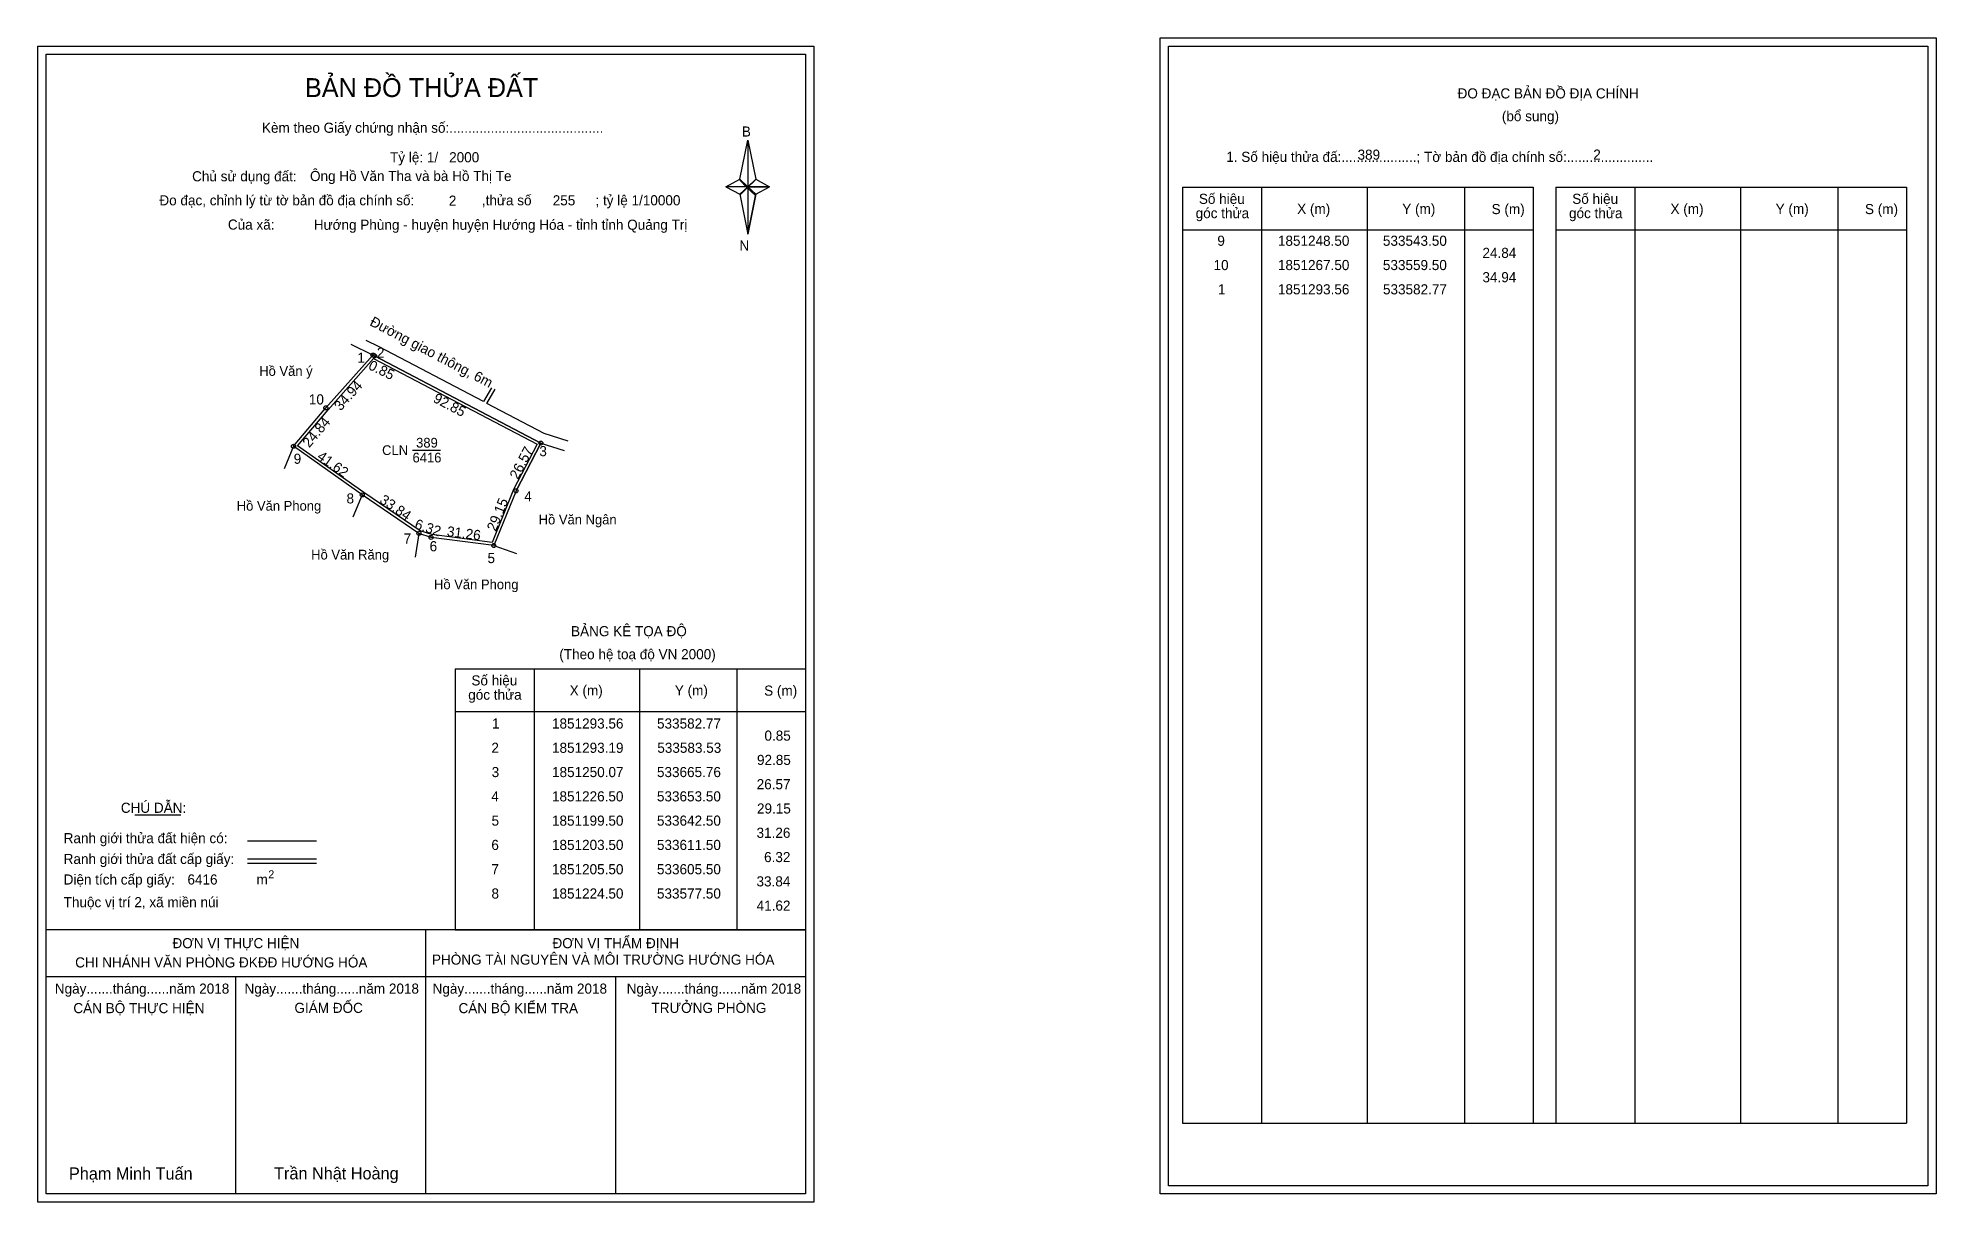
# Model space of a CAD drawing. Extents: x 533417 to 534355, y 1850875 to 1851450.
import ezdxf

# ---------------------------------------------------------------- set-up
doc = ezdxf.new("R2010")
doc.units = 0
for name, color, linetype in [('Level 1', 7, 'Continuous'), ('Level 10', 7, 'Continuous'), ('Level 11', 7, 'Continuous'), ('Level 13', 7, 'Continuous'), ('Level 27', 7, 'Continuous'), ('Level 3', 7, 'Continuous'), ('Level 49', 7, 'Continuous'), ('Level 53', 7, 'Continuous'), ('Level 55', 7, 'Continuous'), ('Level 6', 7, 'Continuous'), ('Level 60', 7, 'Continuous'), ('Level 63', 7, 'Continuous'), ('Level 9', 7, 'Continuous')]:
    doc.layers.add(name, color=color, linetype=linetype)

msp = doc.modelspace()

# ---------------------------------------------------------------- linework, layer by layer
at = {"layer": 'Level 1'}
for p, q in [((533421.22, 1851442.26), (533421.22, 1851442.26)), ((533975.87, 1851446.26), (533975.87, 1851446.26)), ((533764.07, 1851380.49), (533768, 1851399.77)), ((533768, 1851399.77), (533768, 1851376.72)), ((533768, 1851399.77), (533771.94, 1851380.49)), ((533757.18, 1851376.72), (533764.07, 1851380.49)), ((533764.07, 1851380.49), (533768, 1851376.72)), ((533767.71, 1851376.29), (533764.07, 1851380.05)), ((533768, 1851376.72), (533764.07, 1851373.04)), ((533767.71, 1851376.29), (533764.07, 1851372.6)), ((533764.07, 1851372.6), (533767.71, 1851376.29)), ((533771.64, 1851380.05), (533767.71, 1851376.29)), ((533767.71, 1851376.29), (533771.64, 1851380.05)), ((533771.64, 1851372.6), (533767.71, 1851376.29)), ((533771.94, 1851380.49), (533768, 1851376.72)), ((533768, 1851376.72), (533768, 1851353.32)), ((533768, 1851376.72), (533778.82, 1851376.72)), ((533768, 1851376.72), (533771.94, 1851373.04)), ((533771.94, 1851373.04), (533778.82, 1851376.72)), ((533982.93, 1851376.55), (534156.14, 1851376.55)), ((534022.11, 1850914.02), (534022.11, 1851376.55)), ((534074.26, 1850914.02), (534074.26, 1851376.55)), ((534122.2, 1851376.55), (534122.2, 1850914.02)), ((534156.14, 1851376.55), (534156.14, 1850914.02)), ((534167.45, 1851376.55), (534340.65, 1851376.55)), ((534206.63, 1850914.02), (534206.63, 1851376.55)), ((534258.77, 1850914.02), (534258.77, 1851376.55)), ((534306.72, 1851376.55), (534306.72, 1850914.02)), ((534340.65, 1851376.55), (534340.65, 1850914.02)), ((533764.07, 1851373.04), (533768, 1851353.32)), ((533771.94, 1851373.04), (533768, 1851353.32)), ((533982.93, 1851355.49), (534156.14, 1851355.49)), ((534167.45, 1851355.49), (534340.65, 1851355.49)), ((533623.41, 1851138.6), (533796.61, 1851138.6)), ((533662.59, 1851009.55), (533662.59, 1851138.6)), ((533714.73, 1851009.55), (533714.73, 1851138.6)), ((533762.68, 1851138.6), (533762.68, 1851009.55)), ((533623.41, 1851117.55), (533796.61, 1851117.55)), ((533465.06, 1851066.39), (533487.86, 1851066.39)), ((533520.79, 1851053.58), (533554.81, 1851053.58)), ((533520.79, 1851044.68), (533554.81, 1851044.68)), ((533520.79, 1851042.49), (533554.81, 1851042.49)), ((533634.88, 1851009.55), (533421.22, 1851009.55)), ((533796.61, 1851009.55), (533586.93, 1851009.55)), ((533608.92, 1850879.11), (533608.92, 1851009.55)), ((533623.41, 1851009.55), (533796.61, 1851009.55)), ((533796.62, 1850986.45), (533421.22, 1850986.45)), ((533515.07, 1850879.11), (533515.07, 1850986.45)), ((533702.77, 1850879.11), (533702.77, 1850986.45)), ((533982.93, 1850914.02), (534340.65, 1850914.02)), ((534351.27, 1850907.11), (534351.27, 1850907.11)), ((533796.61, 1850879.11), (533796.61, 1850879.11))]:
    msp.add_line(p, q, dxfattribs=at)
for points in [[(533764.07, 1851380.49), (533768, 1851399.77), (533768, 1851376.72)], [(533757.18, 1851376.72), (533764.07, 1851373.04), (533768, 1851376.72)], [(533768, 1851376.72), (533771.94, 1851380.49), (533778.82, 1851376.72)], [(533768, 1851376.72), (533768, 1851353.32), (533771.94, 1851373.04)]]:
    msp.add_lwpolyline(points, close=True, dxfattribs=at)
at = {"layer": 'Level 10'}
for p, q in [((533665.76, 1851250.07), (533583.53, 1851293.19)), ((533653.5, 1851226.5), (533665.76, 1851250.07))]:
    msp.add_line(p, q, dxfattribs=at)
for points in [[(533641.31, 1851277.47), (533637.35, 1851270.61), (533585.85, 1851297.62), (533579.47, 1851300.72)], [(533679.21, 1851251.11), (533667.45, 1851254.83), (533639.12, 1851269.68), (533643.16, 1851276.68)]]:
    msp.add_lwpolyline(points, dxfattribs=at)
for points in [[(533605.5, 1851205.5), (533577.5, 1851224.5), (533543.5, 1851248.5), (533559.5, 1851267.5), (533582.77, 1851293.56), (533583.53, 1851293.19), (533665.76, 1851250.07), (533653.5, 1851226.5), (533642.5, 1851199.5), (533611.5, 1851203.5)], [(533606.13, 1851206.77), (533578.3, 1851225.65), (533545.55, 1851248.76), (533560.56, 1851266.58), (533583.1, 1851291.83), (533663.87, 1851249.48), (533652.23, 1851227.09), (533641.61, 1851201.03), (533611.81, 1851204.87)]]:
    msp.add_lwpolyline(points, close=True, dxfattribs=at)
at = {"layer": 'Level 11'}
for centre in [(533582.77, 1851293.56), (533583.53, 1851293.19), (533559.5, 1851267.5), (533543.5, 1851248.5), (533665.76, 1851250.07), (533577.5, 1851224.5), (533653.5, 1851226.5), (533605.5, 1851205.5), (533605.5, 1851205.5), (533611.5, 1851203.5), (533642.5, 1851199.5)]:
    msp.add_circle(centre, 1, dxfattribs=at)
at = {"layer": 'Level 27'}
for p, q in [((533582.77, 1851293.56), (533571.95, 1851298.75)), ((533543.5, 1851248.5), (533538.96, 1851237.39)), ((533665.76, 1851250.07), (533677.21, 1851246.48)), ((533577.5, 1851224.5), (533572.77, 1851213.47)), ((533605.5, 1851205.5), (533603.63, 1851193.65)), ((533642.5, 1851199.5), (533653.8, 1851195.46))]:
    msp.add_line(p, q, dxfattribs=at)
at = {"layer": 'Level 3'}
for p, q in [((533982.93, 1851376.55), (533982.93, 1850914.02)), ((534167.45, 1851376.55), (534167.45, 1850914.02)), ((533623.41, 1851138.6), (533623.41, 1851009.55))]:
    msp.add_line(p, q, dxfattribs=at)
at = {"layer": 'Level 63'}
for points in [[(533971.87, 1851450.26), (534355.27, 1851450.26), (534355.27, 1850879.11), (533971.87, 1850879.11)], [(533417.22, 1851446.26), (533800.62, 1851446.26), (533800.62, 1850875.11), (533417.22, 1850875.11)], [(533421.22, 1851442.26), (533796.62, 1851442.26), (533796.62, 1850879.11), (533421.22, 1850879.11)], [(533975.87, 1851446.26), (534351.27, 1851446.26), (534351.27, 1850883.11), (533975.87, 1850883.11)]]:
    msp.add_lwpolyline(points, close=True, dxfattribs=at)
at = {"layer": 'Level 9'}
msp.add_line((533602.32, 1851246.6), (533616.24, 1851246.6), dxfattribs=at)

# ---------------------------------------------------------------- texts
at = {"layer": 'Level 1'}
for s, height, p in [('BẢN ĐỒ THỬA ĐẤT', 9.3313, (533549.15, 1851421.07)), ('ĐO ĐẠC BẢN ĐỒ ĐỊA CHÍNH', 5, (534118.82, 1851420.38)), ('(bổ sung)', 5, (534140.7, 1851409.14)), ('Kèm theo Giấy chứng nhận số:.........................................', 5, (533527.92, 1851403.41)), ('B', 5, (533765.09, 1851401.53)), ('1. Số hiệu thửa đấ:....................; Tờ bản đồ địa chính số:.......................', 5, (534004.48, 1851389.02)), ('Chủ sử dụng đất:', 5, (533493.4, 1851379.42)), ('Đo đạc, chỉnh lý từ tờ bản đồ địa chính số:                  ,thửa số                 ; tỷ lệ 1/10000', 5, (533477.23, 1851367.56)), ('góc thửa', 5, (533989.38, 1851361.22)), ('Số hiệu', 5, (533990.96, 1851368.28)), ('X (m)', 5, (534039.53, 1851363.33)), ('Y (m)', 5, (534091.48, 1851363.33)), ('S (m)', 5, (534135.64, 1851363.23)), ('góc thửa', 5, (534173.89, 1851361.22)), ('Số hiệu', 5, (534175.48, 1851368.28)), ('X (m)', 5, (534224.04, 1851363.33)), ('Y (m)', 5, (534276, 1851363.33)), ('S (m)', 5, (534320.15, 1851363.23)), ('Của xã:', 5, (533511.08, 1851355.56)), ('N', 5, (533763.89, 1851345.19)), ('BẢNG KÊ TỌA ĐỘ', 5, (533680.68, 1851154.66)), ('(Theo hệ toạ độ VN 2000)', 5, (533674.87, 1851143.29)), ('Số hiệu', 5, (533631.44, 1851130.34)), ('X (m)', 5, (533680, 1851125.39)), ('Y (m)', 5, (533731.96, 1851125.39)), ('góc thửa', 5, (533629.86, 1851123.28)), ('S (m)', 5, (533776.11, 1851125.29)), ('CHÚ DẪN:', 5, (533458.18, 1851067.4)), ('Ranh giới thửa đất hiện có:', 5, (533429.92, 1851052.4)), ('Ranh giới thửa đất cấp giấy:', 5, (533429.92, 1851042.12)), ('Diện tích cấp giấy:', 5, (533429.92, 1851031.96)), ('2', 4, (533531.02, 1851035.02)), ('m', 5, (533525.23, 1851032)), ('Thuộc vị trí 2, xã miền núi', 5, (533429.92, 1851020.76)), ('ĐƠN VỊ THỰC HIỆN', 5, (533483.69, 1851000.52)), ('ĐƠN VỊ THẨM ĐỊNH', 5, (533671.49, 1851000.52)), ('CHI NHÁNH VĂN PHÒNG ĐKĐĐ HƯỚNG HÓA', 5, (533435.6, 1850991)), ('PHÒNG TÀI NGUYÊN VÀ MÔI TRƯỜNG HƯỚNG HÓA', 5, (533611.94, 1850992.38)), ('Ngày.......tháng......năm 2018', 5, (533425.55, 1850978.05)), ('Ngày.......tháng......năm 2018', 5, (533519.3, 1850978.05)), ('Ngày.......tháng......năm 2018', 5, (533612.25, 1850978.05)), ('Ngày.......tháng......năm 2018', 5, (533708.16, 1850978.05)), ('CÁN BỘ THỰC HIỆN', 5, (533434.72, 1850968.42)), ('GIÁM ĐỐC', 5, (533543.98, 1850968.54)), ('CÁN BỘ KIỂM TRA', 5, (533625.06, 1850968.42)), ('TRƯỞNG PHÒNG', 5, (533720.44, 1850968.54)), ('Phạm Minh Tuấn', 6, (533432.54, 1850886.19)), ('Trần Nhật Hoàng', 6, (533533.92, 1850886.29))]:
    msp.add_text(s, height=height, dxfattribs=at).set_placement(p)
at = {"layer": 'Level 11'}
msp.add_text('Tỷ lệ: 1/', height=5, dxfattribs=at).set_placement((533591.23, 1851388.78))
at = {"layer": 'Level 13'}
for s, p in [('389', (533604.11, 1851247.88)), ('CLN', (533587.29, 1851244.2)), ('6416', (533602.33, 1851240.52))]:
    msp.add_text(s, height=4.8, dxfattribs=at).set_placement(p)
at = {"layer": 'Level 49'}
for s, rotation, p in [('Đường giao thông, 6m', 332.32826, (533580.79, 1851308.48)), ('0.85', 334.04123, (533580.11, 1851286.82)), ('34.94', 48.23708, (533566.82, 1851265.69)), ('92.85', 332.32826, (533612.11, 1851270.65)), ('24.84', 49.89909, (533551.28, 1851247.49)), ('41.62', 324.78241, (533554.76, 1851242.51)), ('26.57', 62.51868, (533654.45, 1851231.8)), ('33.84', 325.84031, (533585.63, 1851220.92)), ('29.15', 67.83365, (533643.47, 1851206.13)), ('6.32', 341.56505, (533603.02, 1851208.01)), ('31.26', 352.64762, (533619.1, 1851204.13))]:
    msp.add_text(s, height=5, rotation=rotation, dxfattribs=at).set_placement(p)
at = {"layer": 'Level 53'}
for s, p in [('9', (534000.08, 1851347.57)), ('1851248.50', (534030.02, 1851347.57)), ('533543.50', (534081.91, 1851347.57)), ('24.84', (534131.11, 1851341.57)), ('10', (533998.21, 1851335.57)), ('1851267.50', (534030.02, 1851335.57)), ('533559.50', (534081.91, 1851335.57)), ('1', (534000.38, 1851323.57)), ('1851293.56', (534030.03, 1851323.57)), ('533582.77', (534081.94, 1851323.57)), ('34.94', (534131.11, 1851329.57)), ('1', (533641.61, 1851109.05)), ('1851293.56', (533671.26, 1851109.05)), ('533582.77', (533723.17, 1851109.05)), ('0.85', (533776.26, 1851103.05)), ('2', (533641.31, 1851097.05)), ('1851293.19', (533671.27, 1851097.05)), ('533583.53', (533723.31, 1851097.05)), ('92.85', (533772.57, 1851091.05)), ('3', (533641.46, 1851085.05)), ('1851250.07', (533671.28, 1851085.05)), ('533665.76', (533723.14, 1851085.05)), ('26.57', (533772.41, 1851079.05)), ('4', (533641.28, 1851073.05)), ('1851226.50', (533671.25, 1851073.05)), ('533653.50', (533723.13, 1851073.05)), ('5', (533641.4, 1851061.05)), ('1851199.50', (533671.25, 1851061.05)), ('533642.50', (533723.13, 1851061.05)), ('29.15', (533772.57, 1851067.05)), ('31.26', (533772.36, 1851055.05)), ('6', (533641.29, 1851049.05)), ('1851203.50', (533671.25, 1851049.05)), ('533611.50', (533723.13, 1851049.05)), ('6.32', (533776.08, 1851043.05)), ('7', (533641.32, 1851037.05)), ('1851205.50', (533671.25, 1851037.05)), ('533605.50', (533723.13, 1851037.05)), ('8', (533641.36, 1851025.05)), ('1851224.50', (533671.25, 1851025.05)), ('533577.50', (533723.13, 1851025.05)), ('33.84', (533772.33, 1851031.05)), ('41.62', (533772.39, 1851019.05))]:
    msp.add_text(s, height=5, dxfattribs=at).set_placement(p)
at = {"layer": 'Level 55'}
for s, height, p in [('386', 0.22, (533582.53, 1851293.34)), ('386', 0.22, (533582.53, 1851293.34)), ('1', 0.8, (533582.55, 1851293.56)), ('0', 0.22, (533582.69, 1851293.34)), ('0', 0.22, (533582.69, 1851293.34)), ('2', 0.8, (533583.26, 1851293.19)), ('0', 0.22, (533583.45, 1851292.97)), ('0', 0.22, (533583.45, 1851292.97)), ('10', 0.8, (533558.93, 1851267.5)), ('386', 0.22, (533559.26, 1851267.28)), ('386', 0.22, (533559.26, 1851267.28)), ('386', 0.22, (533543.26, 1851248.28)), ('386', 0.22, (533543.26, 1851248.28)), ('9', 0.8, (533543.23, 1851248.5)), ('395', 0.22, (533543.27, 1851248.28)), ('393', 0.22, (533665.53, 1851249.85)), ('3', 0.8, (533665.51, 1851250.07)), ('0', 0.22, (533665.68, 1851249.85)), ('0', 0.22, (533665.68, 1851249.85)), ('396', 0.22, (533577.26, 1851224.28)), ('8', 0.8, (533577.24, 1851224.5)), ('395', 0.22, (533577.27, 1851224.28)), ('4', 0.8, (533653.22, 1851226.5)), ('393', 0.22, (533653.27, 1851226.28)), ('7', 0.8, (533605.23, 1851205.5)), ('399', 0.22, (533605.26, 1851205.28)), ('396', 0.22, (533605.26, 1851205.28)), ('399', 0.22, (533611.26, 1851203.28)), ('6', 0.8, (533611.23, 1851203.5)), ('399', 0.22, (533642.26, 1851199.28)), ('393', 0.22, (533642.27, 1851199.28)), ('5', 0.8, (533642.24, 1851199.5))]:
    msp.add_text(s, height=height, dxfattribs=at).set_placement(p)
at = {"layer": 'Level 6'}
for s, p in [('2000', (533620.43, 1851388.82)), ('389', (534069.38, 1851390.1)), ('2', (534185.87, 1851390.14)), ('Ông Hồ Văn Tha và bà Hồ Thị Te', (533551.67, 1851379.56)), ('2', (533620.27, 1851367.38)), ('255', (533671.62, 1851367.54)), (' Hướng Phùng - huyện huyện Hướng Hóa - tỉnh tỉnh Quảng Trị', (533551.69, 1851355.48)), ('6416', (533491.1, 1851031.97))]:
    msp.add_text(s, height=5, dxfattribs=at).set_placement(p)
at = {"layer": 'Level 60'}
for s, p in [('Hồ Văn ý', (533526.57, 1851283.31)), ('Hồ Văn Phong', (533515.46, 1851216.71)), ('Hồ Văn Ngân', (533664.67, 1851209.92)), ('Hồ Văn Răng', (533552.24, 1851192.56)), ('Hồ Văn Phong', (533612.95, 1851177.88))]:
    msp.add_text(s, height=4.8, dxfattribs=at).set_placement(p)
at = {"layer": 'Level 9'}
for s, p in [('1', (533575.1, 1851289.81)), ('2', (533584.72, 1851292.26)), ('10', (533551.1, 1851269.19)), ('9', (533543.6, 1851239.86)), ('3', (533665, 1851243.62)), ('8', (533569.71, 1851220.26)), ('4', (533657.59, 1851221.31)), ('7', (533597.95, 1851200.45)), ('6', (533610.78, 1851196.63)), ('5', (533639.4, 1851190.78))]:
    msp.add_text(s, height=5, dxfattribs=at).set_placement(p)

doc.saveas('drawing.dxf')
